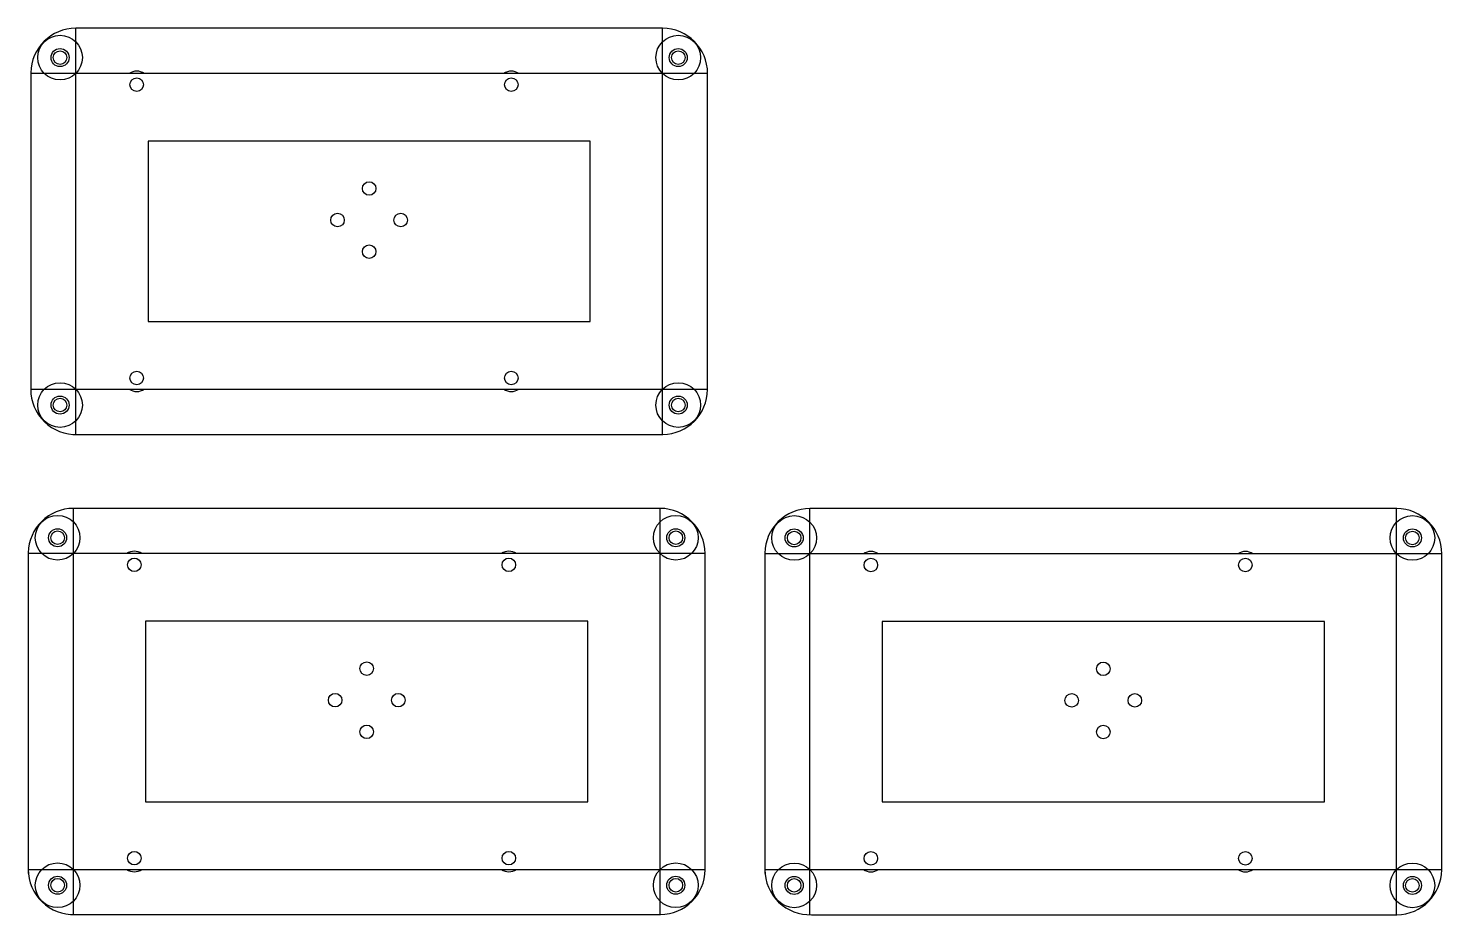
# Model space of a CAD drawing. Header units: millimetres. Extents: x 0 to 313, y 0 to 196.
import ezdxf

# ---------------------------------------------------------------- set-up
doc = ezdxf.new("R2010")
doc.units = ezdxf.units.MM

# ---------------------------------------------------------------- blocks, each defined once
blk = doc.blocks.new('*U5')
blk.add_circle((0, 0), 1.5)
blk = doc.blocks.new('*U6')
at = {"color": 0, "linetype": 'ByBlock', "lineweight": -2, "transparency": 16777216}
for p, rotation in [((75, 54.5), 180), ((68, 47.5), 270), ((82, 47.5), 90)]:
    blk.add_blockref('*U5', p, dxfattribs=dict(at, rotation=rotation))
blk.add_blockref('*U5', (75, 40.5), dxfattribs=at)
blk = doc.blocks.new('*U7')
blk.add_lwpolyline([(-75, 0), (75, 0)])
blk = doc.blocks.new('*U8')
at = {"color": 0, "linetype": 'ByBlock', "lineweight": -2, "transparency": 16777216, "rotation": 180}
blk.add_blockref('*U7', (75, 80), dxfattribs=at)
at = {"color": 0, "linetype": 'ByBlock', "lineweight": -2, "transparency": 16777216}
blk.add_blockref('*U7', (75, 10), dxfattribs=at)
blk = doc.blocks.new('*U20')
blk.add_circle((0, 0), 1.5)
blk = doc.blocks.new('*U21')
at = {"color": 0, "linetype": 'ByBlock', "lineweight": -2, "transparency": 16777216}
for p, rotation in [((75, 54.5), 180), ((68, 47.5), 270), ((82, 47.5), 90)]:
    blk.add_blockref('*U20', p, dxfattribs=dict(at, rotation=rotation))
blk.add_blockref('*U20', (75, 40.5), dxfattribs=at)
blk = doc.blocks.new('*U17')
blk.add_lwpolyline([(-75, 0), (75, 0)])
blk = doc.blocks.new('*U19')
at = {"color": 0, "linetype": 'ByBlock', "lineweight": -2, "transparency": 16777216, "rotation": 180}
blk.add_blockref('*U17', (75, 80), dxfattribs=at)
at = {"color": 0, "linetype": 'ByBlock', "lineweight": -2, "transparency": 16777216}
blk.add_blockref('*U17', (75, 10), dxfattribs=at)
blk = doc.blocks.new('*U28')
blk.add_circle((0, 0), 1.5)
blk = doc.blocks.new('*U30')
at = {"color": 0, "linetype": 'ByBlock', "lineweight": -2, "transparency": 16777216}
for p, rotation in [((75, 54.5), 180), ((68, 47.5), 270), ((82, 47.5), 90)]:
    blk.add_blockref('*U28', p, dxfattribs=dict(at, rotation=rotation))
blk.add_blockref('*U28', (75, 40.5), dxfattribs=at)
blk = doc.blocks.new('*U31')
blk.add_lwpolyline([(-75, 0), (75, 0)])
blk = doc.blocks.new('*U32')
at = {"color": 0, "linetype": 'ByBlock', "lineweight": -2, "transparency": 16777216, "rotation": 180}
blk.add_blockref('*U31', (75, 80), dxfattribs=at)
at = {"color": 0, "linetype": 'ByBlock', "lineweight": -2, "transparency": 16777216}
blk.add_blockref('*U31', (75, 10), dxfattribs=at)

msp = doc.modelspace()

# ---------------------------------------------------------------- linework, layer by layer
for points in [[(10.55, 196.4, 0.409718), (0.54, 186.56), (0.54, 184.98), (0.54, 115.53)], [(150.54, 186.4, 0.413648), (140.56, 196.4), (138.71, 196.4), (10.53, 196.4)], [(140.62, 106.4, 0.41001), (150.54, 116.33), (150.54, 116.4, 0.000702), (150.54, 116.43), (150.54, 116.8), (150.54, 186.4)], [(0.54, 116.4, 0.424545), (10.89, 106.4), (11.58, 106.4), (140.62, 106.4)], [(10.01, 90, 0.409718), (0, 80.16), (0, 78.58), (0, 9.13)], [(150, 80, 0.413648), (140.02, 90), (138.17, 90), (9.99, 90)], [(173.24, 89.96, 0.409718), (163.23, 80.12), (163.23, 78.55), (163.23, 9.1)], [(313.23, 79.96, 0.413648), (303.25, 89.96), (301.41, 89.96), (173.23, 89.96)], [(140.08, 0, 0.41001), (150, 9.93), (150, 10, 0.000702), (150, 10.03), (150, 10.4), (150, 80)], [(303.31, -0.04, 0.41001), (313.23, 9.9), (313.23, 9.96, 0.000702), (313.23, 9.99), (313.23, 10.36), (313.23, 79.96)], [(0, 10, 0.424545), (10.35, 0.01), (11.04, 0), (140.08, 0)], [(163.23, 9.96, 0.424545), (173.58, -0.03), (174.28, -0.04), (303.31, -0.04)]]:
    msp.add_lwpolyline(points, format="xyb")
for points in [[(10.54, 106.4), (10.54, 196.4)], [(140.54, 106.4), (140.54, 196.4)], [(10, 0), (10, 90)], [(140, 0), (140, 90)], [(173.23, -0.04), (173.23, 89.96)], [(303.23, -0.04), (303.23, 89.96)]]:
    msp.add_lwpolyline(points)
for points in [[(26.54, 131.4), (124.54, 131.4), (124.54, 171.4), (26.54, 171.4)], [(26, 25), (124, 25), (124, 65), (26, 65)], [(189.23, 24.96), (287.23, 24.96), (287.23, 64.96), (189.23, 64.96)]]:
    msp.add_lwpolyline(points, close=True)
for centre, radius in [((7.04, 189.9), 4.95), ((144.04, 189.9), 4.95), ((7.04, 189.9), 2), ((7.04, 189.9), 1.5), ((144.04, 189.9), 2), ((144.04, 189.9), 1.5), ((24.04, 183.9), 1.5), ((107.04, 183.9), 1.5), ((24.04, 118.9), 1.5), ((107.04, 118.9), 1.5), ((7.04, 112.9), 4.95), ((144.04, 112.9), 4.95), ((7.04, 112.9), 2), ((7.04, 112.9), 1.5), ((144.04, 112.9), 2), ((144.04, 112.9), 1.5), ((6.5, 83.5), 4.95), ((143.5, 83.5), 4.95), ((169.73, 83.46), 4.95), ((306.73, 83.46), 4.95), ((6.5, 83.5), 2), ((6.5, 83.5), 1.5), ((143.5, 83.5), 2), ((143.5, 83.5), 1.5), ((169.73, 83.46), 2), ((169.73, 83.46), 1.5), ((306.73, 83.46), 2), ((306.73, 83.46), 1.5), ((23.5, 77.5), 1.5), ((106.5, 77.5), 1.5), ((186.73, 77.46), 1.5), ((269.73, 77.46), 1.5), ((23.5, 12.5), 1.5), ((106.5, 12.5), 1.5), ((186.73, 12.46), 1.5), ((269.73, 12.46), 1.5), ((6.5, 6.5), 4.95), ((143.5, 6.5), 4.95), ((169.73, 6.46), 4.95), ((306.73, 6.46), 4.95), ((6.5, 6.5), 2), ((6.5, 6.5), 1.5), ((143.5, 6.5), 2), ((143.5, 6.5), 1.5), ((169.73, 6.46), 2), ((169.73, 6.46), 1.5), ((306.73, 6.46), 2), ((306.73, 6.46), 1.5)]:
    msp.add_circle(centre, radius)
for centre, start, end in [((24.04, 183.9), 56.573, 123.3931), ((107.04, 183.9), 56.573, 123.3931), ((24.04, 118.9), 236.6069, 303.427), ((107.04, 118.9), 236.6069, 303.427), ((23.5, 77.5), 56.573, 123.3931), ((106.5, 77.5), 56.573, 123.3931), ((186.73, 77.46), 56.573, 123.3931), ((269.73, 77.46), 56.573, 123.3931), ((23.5, 12.5), 236.6069, 303.427), ((106.5, 12.5), 236.6069, 303.427), ((186.73, 12.46), 236.6069, 303.427), ((269.73, 12.46), 236.6069, 303.427)]:
    msp.add_arc(centre, 3, start, end)

# ---------------------------------------------------------------- block references
for name, p in [('*U32', (0.54, 106.4)), ('*U30', (0.54, 106.4)), ('*U8', (0, 0)), ('*U19', (163.23, -0.04)), ('*U6', (0, 0)), ('*U21', (163.23, -0.04))]:
    msp.add_blockref(name, p)

doc.saveas('drawing.dxf')
